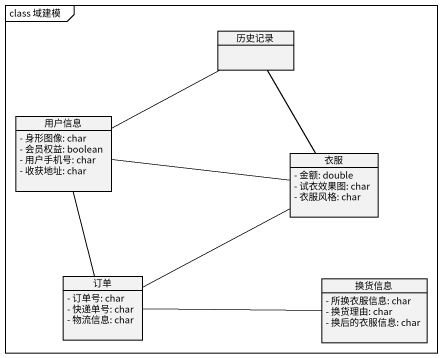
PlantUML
@startuml
mainframe class 域建模
hide circle
hide empty members
skinparam classAttributeIconSize 0
class 历史记录
class 用户信息 {
  - 身形图像: char
  - 会员权益: boolean
  - 用户手机号: char
  - 收获地址: char
}
class 衣服 {
  - 金额: double
  - 试衣效果图: char
  - 衣服风格: char
}
class 订单 {
  - 订单号: char
  - 快递单号: char
  - 物流信息: char
}
class 换货信息 {
  - 所换衣服信息: char
  - 换货理由: char
  - 换后的衣服信息: char
}
用户信息 -right- 历史记录
用户信息 -right- 衣服
用户信息 -- 订单
衣服 -up- 历史记录
衣服 -left- 订单
换货信息 -left- 订单
@enduml
